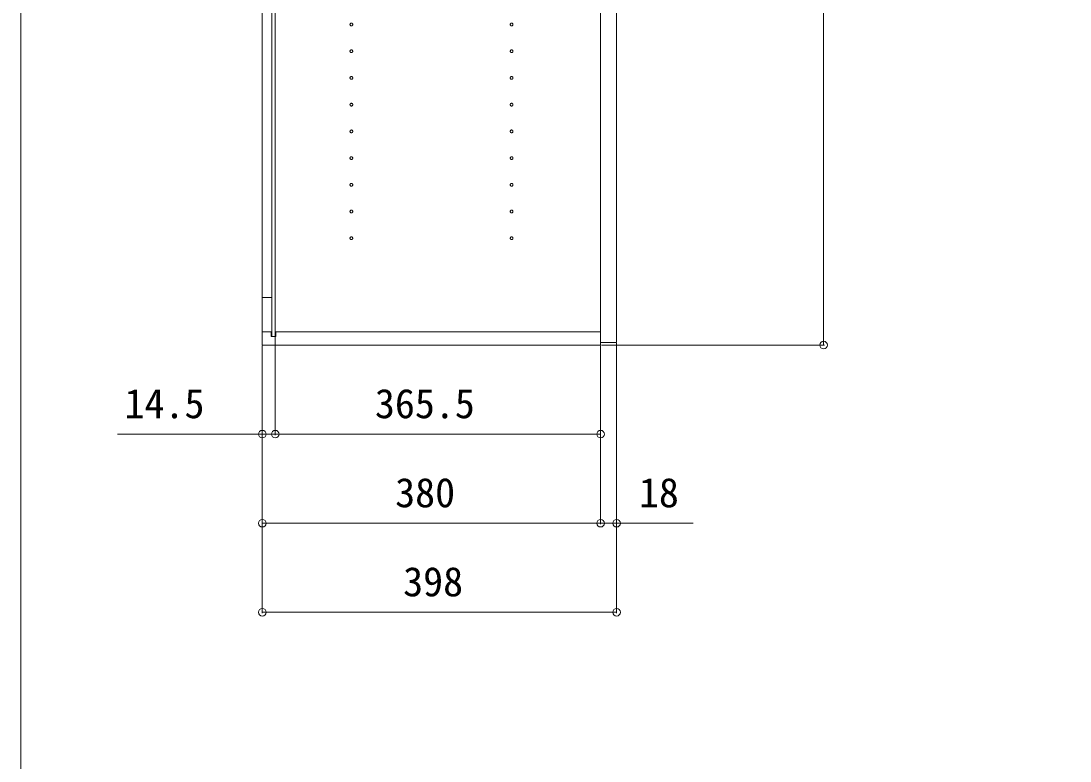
# Model space of a CAD drawing. Units: millimetres, scale not verified. Extents: x -2772 to 2772, y -4480 to 4487.
# Drawn here: x -2772 to -1594, y -1233 to -402 of the extents above; entities that cross this region are included whole.
import ezdxf
from ezdxf.enums import TextEntityAlignment as Align

# ---------------------------------------------------------------- set-up
doc = ezdxf.new("R2010")
doc.units = ezdxf.units.MM
doc.header["$LTSCALE"] = 15
doc.linetypes.add('CHAIN2', pattern=[12, 9, -1, 1, -1])
for name, color, linetype, lineweight in [('0-0_0', 7, 'Continuous', 9), ('0-2_YKK_ZWAK', 2, 'CHAIN2', 9), ('0-6_YKK_D', 6, 'Continuous', 9)]:
    doc.layers.add(name, color=color, linetype=linetype, lineweight=lineweight)
doc.styles.add('ＭＳ ゴシック', font='')
doc.styles.get('ＭＳ ゴシック').set_extended_font_data('MS Gothic')

msp = doc.modelspace()

# ---------------------------------------------------------------- linework, layer by layer
at = {"layer": '0-0_0'}
msp.add_lwpolyline([(2772, -4480), (-2772, -4480), (-2772, 4256)], dxfattribs=at)
at = {"layer": '0-2_YKK_ZWAK', "linetype": 'Continuous'}
for p, q in [((-2490.4, 1414.33), (-2490.4, -756.67)), ((-2486.4, 1414.33), (-2486.4, -756.67)), ((-2490.4, -712.67), (-2500.9, -712.67)), ((-2500.9, -751.17), (-2490.9, -751.17)), ((-2490.9, -751.17), (-2490.9, -756.67)), ((-2485.9, -751.17), (-2485.9, -756.67)), ((-2485.9, -751.17), (-2120.9, -751.17)), ((-2485.9, -756.67), (-2490.9, -756.67))]:
    msp.add_line(p, q, dxfattribs=at)
for points in [[(-2500.9, -766.17), (-2120.9, -766.17), (-2120.9, 1423.83), (-2500.9, 1423.83)], [(-2120.9, -763.17), (-2102.9, -763.17), (-2102.9, 1420.83), (-2120.9, 1420.83)]]:
    msp.add_lwpolyline(points, close=True, dxfattribs=at)
at = {"layer": '0-2_YKK_ZWAK'}
for centre in [(-2400.9, -406.17), (-2220.9, -406.17), (-2400.9, -436.17), (-2220.9, -436.17), (-2400.9, -466.17), (-2220.9, -466.17), (-2400.9, -496.17), (-2220.9, -496.17), (-2400.9, -526.17), (-2220.9, -526.17), (-2400.9, -556.17), (-2220.9, -556.17), (-2400.9, -586.17), (-2220.9, -586.17), (-2400.9, -616.17), (-2220.9, -616.17), (-2400.9, -646.17), (-2220.9, -646.17)]:
    msp.add_circle(centre, 1.55, dxfattribs=at)
at = {"layer": '0-6_YKK_D'}
for p, q in [((-1870.4, 43.83), (-1870.4, -766.17)), ((-2486.4, -755.92), (-2486.4, -867.17)), ((-2486.4, -755.92), (-2486.4, -867.17)), ((-2102.9, -764.17), (-2102.9, -967.17)), ((-2102.9, -764.17), (-2102.9, -1067.17)), ((-2500.9, -767.17), (-2500.9, -867.17)), ((-2500.9, -767.17), (-2500.9, -967.17)), ((-2500.9, -767.17), (-2500.9, -1067.17)), ((-2120.9, -767.17), (-2120.9, -867.17)), ((-2120.9, -767.17), (-2120.9, -967.17)), ((-2120.9, -767.17), (-2120.9, -967.17)), ((-2119.9, -766.17), (-1869.4, -766.17)), ((-2500.9, -866.17), (-2663.7, -866.17)), ((-2486.4, -866.17), (-2500.9, -866.17)), ((-2120.9, -866.17), (-2486.4, -866.17)), ((-2486.4, -866.17), (-2469.4, -866.17)), ((-2120.9, -966.17), (-2500.9, -966.17)), ((-2102.9, -1066.17), (-2500.9, -1066.17))]:
    msp.add_line(p, q, dxfattribs=at)
msp.add_lwpolyline([(-2120.9, -966.17), (-2102.9, -966.17), (-2017.1, -966.17)], dxfattribs=at)
for centre in [(-1870.4, -766.17), (-2500.9, -866.17), (-2486.4, -866.17), (-2486.4, -866.17), (-2120.9, -866.17), (-2500.9, -966.17), (-2120.9, -966.17), (-2120.9, -966.17), (-2102.9, -966.17), (-2500.9, -1066.17), (-2102.9, -1066.17)]:
    msp.add_circle(centre, 4.25, dxfattribs=at)

# ---------------------------------------------------------------- texts
at = {"layer": '0-6_YKK_D', "style": 'ＭＳ ゴシック'}
for s, p in [('14.5', (-2655.7, -858.17)), ('365.5', (-2374.45, -858.17)), ('380', (-2351.7, -958.17)), ('18', (-2077.9, -958.17)), ('398', (-2342.7, -1058.17))]:
    msp.add_text(s, height=32.99, dxfattribs=at).set_placement(p, align=Align.BOTTOM_LEFT)

doc.saveas('drawing.dxf')
